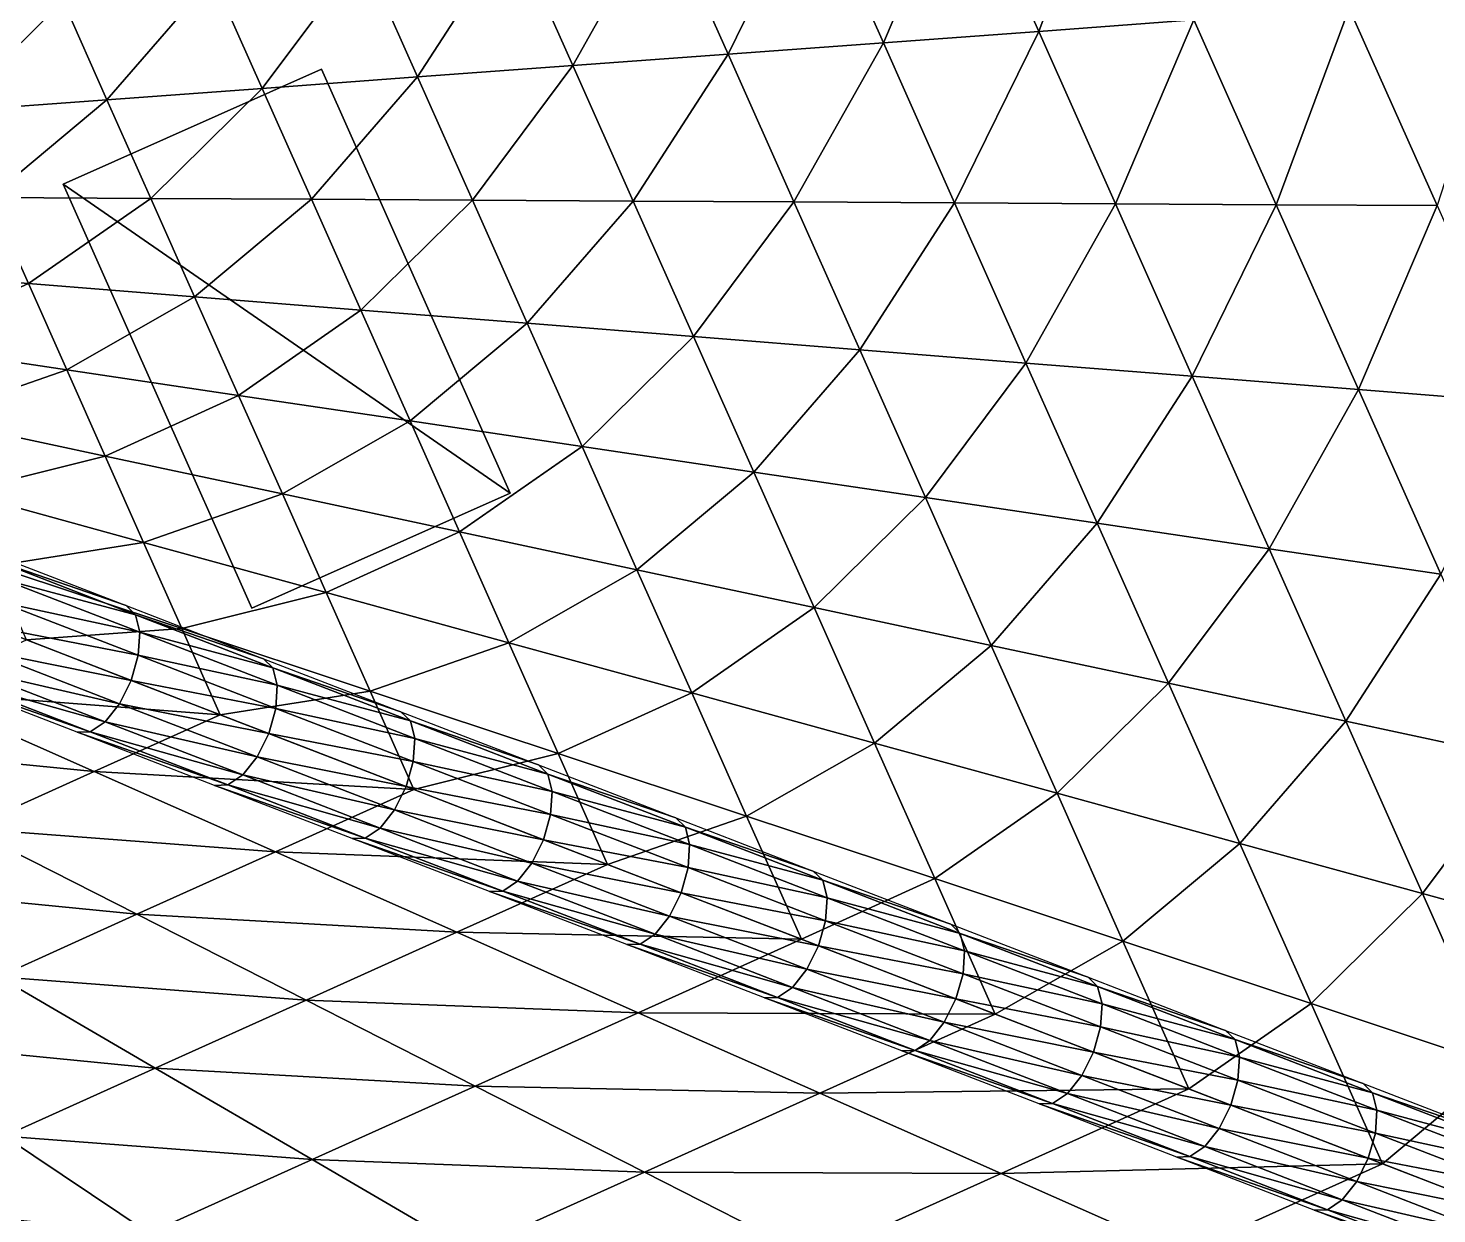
# Model space of a CAD drawing. Header units: metres. Extents: x -32.6 to 43.8, y -33.1 to 27.7.
# Drawn here: x 2.093 to 4.583, y 0.325 to 2.42 of the extents above; entities that cross this region are included whole.
import ezdxf

# ---------------------------------------------------------------- set-up
doc = ezdxf.new("R2010")
doc.units = ezdxf.units.M
for name, color, linetype in [('HREBENACE', 1, 'CONTINUOUS'), ('KOMINY', 3, 'CONTINUOUS'), ('MANSARDA', 4, 'CONTINUOUS'), ('STRECHA_JIH', 6, 'CONTINUOUS'), ('STRECHA_VYCHOD', 1, 'CONTINUOUS'), ('ZDIVO', 6, 'CONTINUOUS')]:
    doc.layers.add(name, color=color, linetype=linetype)

msp = doc.modelspace()

# ---------------------------------------------------------------- linework, layer by layer
at = {"layer": 'HREBENACE'}
for points in [[(2.2663, 1.4001, 10.3726), (2.0402, 1.4777, 10.551), (2.0234, 1.4939, 10.5104)], [(2.2663, 1.4001, 10.3726), (2.2831, 1.3838, 10.4132), (2.0402, 1.4777, 10.551)], [(2.2831, 1.3838, 10.4132), (2.0478, 1.4468, 10.5854), (2.0402, 1.4777, 10.551)], [(2.2907, 1.353, 10.4476), (2.0451, 1.4061, 10.6084), (2.0478, 1.4468, 10.5854)], [(2.2831, 1.3838, 10.4132), (2.2907, 1.353, 10.4476), (2.0478, 1.4468, 10.5854)], [(2.288, 1.3123, 10.4706), (2.0326, 1.3618, 10.6165), (2.0451, 1.4061, 10.6084)], [(2.2907, 1.353, 10.4476), (2.288, 1.3123, 10.4706), (2.0451, 1.4061, 10.6084)], [(2.5092, 1.3063, 10.2347), (2.2831, 1.3838, 10.4132), (2.2663, 1.4001, 10.3726)], [(2.5092, 1.3063, 10.2347), (2.526, 1.29, 10.2753), (2.2831, 1.3838, 10.4132)], [(2.526, 1.29, 10.2753), (2.2907, 1.353, 10.4476), (2.2831, 1.3838, 10.4132)], [(2.2755, 1.2679, 10.4786), (2.0121, 1.3205, 10.6084), (2.0326, 1.3618, 10.6165)], [(2.288, 1.3123, 10.4706), (2.2755, 1.2679, 10.4786), (2.0326, 1.3618, 10.6165)], [(2.5336, 1.2592, 10.3097), (2.288, 1.3123, 10.4706), (2.2907, 1.353, 10.4476)], [(2.526, 1.29, 10.2753), (2.5336, 1.2592, 10.3097), (2.2907, 1.353, 10.4476)], [(2.2549, 1.2266, 10.4706), (1.9867, 1.2885, 10.5854), (2.0121, 1.3205, 10.6084)], [(2.2755, 1.2679, 10.4786), (2.2549, 1.2266, 10.4706), (2.0121, 1.3205, 10.6084)], [(2.5309, 1.2185, 10.3327), (2.2755, 1.2679, 10.4786), (2.288, 1.3123, 10.4706)], [(2.5336, 1.2592, 10.3097), (2.5309, 1.2185, 10.3327), (2.288, 1.3123, 10.4706)], [(2.7521, 1.2125, 10.0969), (2.526, 1.29, 10.2753), (2.5092, 1.3063, 10.2347)], [(2.2032, 1.177, 10.4132), (1.937, 1.27, 10.5104), (1.9603, 1.2708, 10.551)], [(2.2032, 1.177, 10.4132), (2.1799, 1.1762, 10.3726), (1.937, 1.27, 10.5104)], [(2.2296, 1.1947, 10.4476), (1.9603, 1.2708, 10.551), (1.9867, 1.2885, 10.5854)], [(2.2296, 1.1947, 10.4476), (2.2032, 1.177, 10.4132), (1.9603, 1.2708, 10.551)], [(2.2549, 1.2266, 10.4706), (2.2296, 1.1947, 10.4476), (1.9867, 1.2885, 10.5854)], [(2.7521, 1.2125, 10.0969), (2.7689, 1.1962, 10.1375), (2.526, 1.29, 10.2753)], [(2.7689, 1.1962, 10.1375), (2.5336, 1.2592, 10.3097), (2.526, 1.29, 10.2753)], [(2.5184, 1.1741, 10.3408), (2.2549, 1.2266, 10.4706), (2.2755, 1.2679, 10.4786)], [(2.5309, 1.2185, 10.3327), (2.5184, 1.1741, 10.3408), (2.2755, 1.2679, 10.4786)], [(2.7765, 1.1654, 10.1719), (2.5309, 1.2185, 10.3327), (2.5336, 1.2592, 10.3097)], [(2.7689, 1.1962, 10.1375), (2.7765, 1.1654, 10.1719), (2.5336, 1.2592, 10.3097)], [(2.4978, 1.1328, 10.3327), (2.2296, 1.1947, 10.4476), (2.2549, 1.2266, 10.4706)], [(2.5184, 1.1741, 10.3408), (2.4978, 1.1328, 10.3327), (2.2549, 1.2266, 10.4706)], [(2.7738, 1.1247, 10.1949), (2.5184, 1.1741, 10.3408), (2.5309, 1.2185, 10.3327)], [(2.7765, 1.1654, 10.1719), (2.7738, 1.1247, 10.1949), (2.5309, 1.2185, 10.3327)], [(2.995, 1.1187, 9.9591), (2.7689, 1.1962, 10.1375), (2.7521, 1.2125, 10.0969)], [(2.995, 1.1187, 9.9591), (3.0118, 1.1024, 9.9996), (2.7689, 1.1962, 10.1375)], [(3.0118, 1.1024, 9.9996), (2.7765, 1.1654, 10.1719), (2.7689, 1.1962, 10.1375)], [(2.4461, 1.0832, 10.2753), (2.1799, 1.1762, 10.3726), (2.2032, 1.177, 10.4132)], [(2.4461, 1.0832, 10.2753), (2.4228, 1.0824, 10.2347), (2.1799, 1.1762, 10.3726)], [(2.4725, 1.1009, 10.3097), (2.2032, 1.177, 10.4132), (2.2296, 1.1947, 10.4476)], [(2.4725, 1.1009, 10.3097), (2.4461, 1.0832, 10.2753), (2.2032, 1.177, 10.4132)], [(2.4978, 1.1328, 10.3327), (2.4725, 1.1009, 10.3097), (2.2296, 1.1947, 10.4476)], [(2.7613, 1.0803, 10.203), (2.4978, 1.1328, 10.3327), (2.5184, 1.1741, 10.3408)], [(2.7738, 1.1247, 10.1949), (2.7613, 1.0803, 10.203), (2.5184, 1.1741, 10.3408)], [(3.0194, 1.0716, 10.034), (2.7738, 1.1247, 10.1949), (2.7765, 1.1654, 10.1719)], [(3.0118, 1.1024, 9.9996), (3.0194, 1.0716, 10.034), (2.7765, 1.1654, 10.1719)], [(2.7407, 1.039, 10.1949), (2.4725, 1.1009, 10.3097), (2.4978, 1.1328, 10.3327)], [(2.7613, 1.0803, 10.203), (2.7407, 1.039, 10.1949), (2.4978, 1.1328, 10.3327)], [(3.0167, 1.0309, 10.057), (2.7613, 1.0803, 10.203), (2.7738, 1.1247, 10.1949)], [(3.0194, 1.0716, 10.034), (3.0167, 1.0309, 10.057), (2.7738, 1.1247, 10.1949)], [(2.7154, 1.0071, 10.1719), (2.4461, 1.0832, 10.2753), (2.4725, 1.1009, 10.3097)], [(2.7407, 1.039, 10.1949), (2.7154, 1.0071, 10.1719), (2.4725, 1.1009, 10.3097)], [(3.2379, 1.0249, 9.8212), (3.0118, 1.1024, 9.9996), (2.995, 1.1187, 9.9591)], [(3.2379, 1.0249, 9.8212), (3.2547, 1.0086, 9.8618), (3.0118, 1.1024, 9.9996)], [(3.2547, 1.0086, 9.8618), (3.0194, 1.0716, 10.034), (3.0118, 1.1024, 9.9996)], [(2.689, 0.9894, 10.1375), (2.4228, 1.0824, 10.2347), (2.4461, 1.0832, 10.2753)], [(2.689, 0.9894, 10.1375), (2.6657, 0.9886, 10.0969), (2.4228, 1.0824, 10.2347)], [(2.7154, 1.0071, 10.1719), (2.689, 0.9894, 10.1375), (2.4461, 1.0832, 10.2753)], [(3.0042, 0.9865, 10.0651), (2.7407, 1.039, 10.1949), (2.7613, 1.0803, 10.203)], [(3.0167, 1.0309, 10.057), (3.0042, 0.9865, 10.0651), (2.7613, 1.0803, 10.203)], [(3.2623, 0.9778, 9.8962), (3.0167, 1.0309, 10.057), (3.0194, 1.0716, 10.034)], [(3.2547, 1.0086, 9.8618), (3.2623, 0.9778, 9.8962), (3.0194, 1.0716, 10.034)], [(2.9836, 0.9452, 10.057), (2.7154, 1.0071, 10.1719), (2.7407, 1.039, 10.1949)], [(3.0042, 0.9865, 10.0651), (2.9836, 0.9452, 10.057), (2.7407, 1.039, 10.1949)], [(3.2596, 0.9371, 9.9192), (3.0042, 0.9865, 10.0651), (3.0167, 1.0309, 10.057)], [(3.2623, 0.9778, 9.8962), (3.2596, 0.9371, 9.9192), (3.0167, 1.0309, 10.057)], [(3.4808, 0.931, 9.6834), (3.2547, 1.0086, 9.8618), (3.2379, 1.0249, 9.8212)], [(2.9582, 0.9133, 10.034), (2.689, 0.9894, 10.1375), (2.7154, 1.0071, 10.1719)], [(2.9836, 0.9452, 10.057), (2.9582, 0.9133, 10.034), (2.7154, 1.0071, 10.1719)], [(3.4808, 0.931, 9.6834), (3.4976, 0.9148, 9.724), (3.2547, 1.0086, 9.8618)], [(3.4976, 0.9148, 9.724), (3.2623, 0.9778, 9.8962), (3.2547, 1.0086, 9.8618)], [(2.9319, 0.8956, 9.9996), (2.6657, 0.9886, 10.0969), (2.689, 0.9894, 10.1375)], [(2.9319, 0.8956, 9.9996), (2.9085, 0.8948, 9.9591), (2.6657, 0.9886, 10.0969)], [(2.9582, 0.9133, 10.034), (2.9319, 0.8956, 9.9996), (2.689, 0.9894, 10.1375)], [(3.2471, 0.8927, 9.9273), (2.9836, 0.9452, 10.057), (3.0042, 0.9865, 10.0651)], [(3.2596, 0.9371, 9.9192), (3.2471, 0.8927, 9.9273), (3.0042, 0.9865, 10.0651)], [(3.5052, 0.884, 9.7584), (3.2596, 0.9371, 9.9192), (3.2623, 0.9778, 9.8962)], [(3.4976, 0.9148, 9.724), (3.5052, 0.884, 9.7584), (3.2623, 0.9778, 9.8962)], [(3.2265, 0.8514, 9.9192), (2.9582, 0.9133, 10.034), (2.9836, 0.9452, 10.057)], [(3.2471, 0.8927, 9.9273), (3.2265, 0.8514, 9.9192), (2.9836, 0.9452, 10.057)], [(3.5025, 0.8433, 9.7813), (3.2471, 0.8927, 9.9273), (3.2596, 0.9371, 9.9192)], [(3.5052, 0.884, 9.7584), (3.5025, 0.8433, 9.7813), (3.2596, 0.9371, 9.9192)], [(3.7237, 0.8372, 9.5455), (3.4976, 0.9148, 9.724), (3.4808, 0.931, 9.6834)], [(3.2011, 0.8195, 9.8962), (2.9319, 0.8956, 9.9996), (2.9582, 0.9133, 10.034)], [(3.2265, 0.8514, 9.9192), (3.2011, 0.8195, 9.8962), (2.9582, 0.9133, 10.034)], [(3.7237, 0.8372, 9.5455), (3.7405, 0.821, 9.5861), (3.4976, 0.9148, 9.724)], [(3.7405, 0.821, 9.5861), (3.5052, 0.884, 9.7584), (3.4976, 0.9148, 9.724)], [(3.1748, 0.8018, 9.8618), (2.9085, 0.8948, 9.9591), (2.9319, 0.8956, 9.9996)], [(3.1748, 0.8018, 9.8618), (3.1514, 0.801, 9.8212), (2.9085, 0.8948, 9.9591)], [(3.2011, 0.8195, 9.8962), (3.1748, 0.8018, 9.8618), (2.9319, 0.8956, 9.9996)], [(3.4899, 0.7989, 9.7894), (3.2265, 0.8514, 9.9192), (3.2471, 0.8927, 9.9273)], [(3.5025, 0.8433, 9.7813), (3.4899, 0.7989, 9.7894), (3.2471, 0.8927, 9.9273)], [(3.7481, 0.7901, 9.6205), (3.5025, 0.8433, 9.7813), (3.5052, 0.884, 9.7584)], [(3.7405, 0.821, 9.5861), (3.7481, 0.7901, 9.6205), (3.5052, 0.884, 9.7584)], [(3.4694, 0.7576, 9.7813), (3.2011, 0.8195, 9.8962), (3.2265, 0.8514, 9.9192)], [(3.4899, 0.7989, 9.7894), (3.4694, 0.7576, 9.7813), (3.2265, 0.8514, 9.9192)], [(3.7454, 0.7494, 9.6435), (3.4899, 0.7989, 9.7894), (3.5025, 0.8433, 9.7813)], [(3.7481, 0.7901, 9.6205), (3.7454, 0.7494, 9.6435), (3.5025, 0.8433, 9.7813)], [(3.9666, 0.7434, 9.4077), (3.7405, 0.821, 9.5861), (3.7237, 0.8372, 9.5455)], [(3.4177, 0.7079, 9.724), (3.1514, 0.801, 9.8212), (3.1748, 0.8018, 9.8618)], [(3.4177, 0.7079, 9.724), (3.3943, 0.7072, 9.6834), (3.1514, 0.801, 9.8212)], [(3.444, 0.7256, 9.7584), (3.1748, 0.8018, 9.8618), (3.2011, 0.8195, 9.8962)], [(3.444, 0.7256, 9.7584), (3.4177, 0.7079, 9.724), (3.1748, 0.8018, 9.8618)], [(3.4694, 0.7576, 9.7813), (3.444, 0.7256, 9.7584), (3.2011, 0.8195, 9.8962)], [(3.7328, 0.7051, 9.6516), (3.4694, 0.7576, 9.7813), (3.4899, 0.7989, 9.7894)], [(3.7454, 0.7494, 9.6435), (3.7328, 0.7051, 9.6516), (3.4899, 0.7989, 9.7894)], [(3.9666, 0.7434, 9.4077), (3.9833, 0.7272, 9.4483), (3.7405, 0.821, 9.5861)], [(3.9833, 0.7272, 9.4483), (3.7481, 0.7901, 9.6205), (3.7405, 0.821, 9.5861)], [(3.991, 0.6963, 9.4827), (3.7454, 0.7494, 9.6435), (3.7481, 0.7901, 9.6205)], [(3.9833, 0.7272, 9.4483), (3.991, 0.6963, 9.4827), (3.7481, 0.7901, 9.6205)], [(3.7123, 0.6638, 9.6435), (3.444, 0.7256, 9.7584), (3.4694, 0.7576, 9.7813)], [(3.7328, 0.7051, 9.6516), (3.7123, 0.6638, 9.6435), (3.4694, 0.7576, 9.7813)], [(3.9883, 0.6556, 9.5057), (3.7328, 0.7051, 9.6516), (3.7454, 0.7494, 9.6435)], [(3.991, 0.6963, 9.4827), (3.9883, 0.6556, 9.5057), (3.7454, 0.7494, 9.6435)], [(3.6869, 0.6318, 9.6205), (3.4177, 0.7079, 9.724), (3.444, 0.7256, 9.7584)], [(3.7123, 0.6638, 9.6435), (3.6869, 0.6318, 9.6205), (3.444, 0.7256, 9.7584)], [(4.2095, 0.6496, 9.2698), (3.9833, 0.7272, 9.4483), (3.9666, 0.7434, 9.4077)], [(4.2095, 0.6496, 9.2698), (4.2262, 0.6333, 9.3104), (3.9833, 0.7272, 9.4483)], [(4.2262, 0.6333, 9.3104), (3.991, 0.6963, 9.4827), (3.9833, 0.7272, 9.4483)], [(3.6606, 0.6141, 9.5861), (3.3943, 0.7072, 9.6834), (3.4177, 0.7079, 9.724)], [(3.6606, 0.6141, 9.5861), (3.6372, 0.6134, 9.5455), (3.3943, 0.7072, 9.6834)], [(3.6869, 0.6318, 9.6205), (3.6606, 0.6141, 9.5861), (3.4177, 0.7079, 9.724)], [(3.9757, 0.6113, 9.5137), (3.7123, 0.6638, 9.6435), (3.7328, 0.7051, 9.6516)], [(3.9883, 0.6556, 9.5057), (3.9757, 0.6113, 9.5137), (3.7328, 0.7051, 9.6516)], [(4.2339, 0.6025, 9.3448), (3.9883, 0.6556, 9.5057), (3.991, 0.6963, 9.4827)], [(4.2262, 0.6333, 9.3104), (4.2339, 0.6025, 9.3448), (3.991, 0.6963, 9.4827)], [(3.9552, 0.57, 9.5057), (3.6869, 0.6318, 9.6205), (3.7123, 0.6638, 9.6435)], [(3.9757, 0.6113, 9.5137), (3.9552, 0.57, 9.5057), (3.7123, 0.6638, 9.6435)], [(4.2312, 0.5618, 9.3678), (3.9757, 0.6113, 9.5137), (3.9883, 0.6556, 9.5057)], [(4.2339, 0.6025, 9.3448), (4.2312, 0.5618, 9.3678), (3.9883, 0.6556, 9.5057)], [(4.4524, 0.5558, 9.132), (4.2262, 0.6333, 9.3104), (4.2095, 0.6496, 9.2698)], [(3.9298, 0.538, 9.4827), (3.6606, 0.6141, 9.5861), (3.6869, 0.6318, 9.6205)], [(3.9552, 0.57, 9.5057), (3.9298, 0.538, 9.4827), (3.6869, 0.6318, 9.6205)], [(4.4524, 0.5558, 9.132), (4.4691, 0.5395, 9.1726), (4.2262, 0.6333, 9.3104)], [(4.4691, 0.5395, 9.1726), (4.2339, 0.6025, 9.3448), (4.2262, 0.6333, 9.3104)], [(3.9035, 0.5203, 9.4483), (3.6372, 0.6134, 9.5455), (3.6606, 0.6141, 9.5861)], [(3.9035, 0.5203, 9.4483), (3.8801, 0.5195, 9.4077), (3.6372, 0.6134, 9.5455)], [(3.9298, 0.538, 9.4827), (3.9035, 0.5203, 9.4483), (3.6606, 0.6141, 9.5861)], [(4.2186, 0.5174, 9.3759), (3.9552, 0.57, 9.5057), (3.9757, 0.6113, 9.5137)], [(4.2312, 0.5618, 9.3678), (4.2186, 0.5174, 9.3759), (3.9757, 0.6113, 9.5137)], [(4.4768, 0.5087, 9.207), (4.2312, 0.5618, 9.3678), (4.2339, 0.6025, 9.3448)], [(4.4691, 0.5395, 9.1726), (4.4768, 0.5087, 9.207), (4.2339, 0.6025, 9.3448)], [(4.1981, 0.4761, 9.3678), (3.9298, 0.538, 9.4827), (3.9552, 0.57, 9.5057)], [(4.2186, 0.5174, 9.3759), (4.1981, 0.4761, 9.3678), (3.9552, 0.57, 9.5057)], [(4.4741, 0.468, 9.23), (4.2186, 0.5174, 9.3759), (4.2312, 0.5618, 9.3678)], [(4.4768, 0.5087, 9.207), (4.4741, 0.468, 9.23), (4.2312, 0.5618, 9.3678)], [(4.6953, 0.462, 8.9941), (4.4691, 0.5395, 9.1726), (4.4524, 0.5558, 9.132)], [(4.1727, 0.4442, 9.3448), (3.9035, 0.5203, 9.4483), (3.9298, 0.538, 9.4827)], [(4.1981, 0.4761, 9.3678), (4.1727, 0.4442, 9.3448), (3.9298, 0.538, 9.4827)], [(4.6953, 0.462, 8.9941), (4.712, 0.4457, 9.0347), (4.4691, 0.5395, 9.1726)], [(4.712, 0.4457, 9.0347), (4.4768, 0.5087, 9.207), (4.4691, 0.5395, 9.1726)], [(4.1464, 0.4265, 9.3104), (3.8801, 0.5195, 9.4077), (3.9035, 0.5203, 9.4483)], [(4.1464, 0.4265, 9.3104), (4.123, 0.4257, 9.2698), (3.8801, 0.5195, 9.4077)], [(4.1727, 0.4442, 9.3448), (4.1464, 0.4265, 9.3104), (3.9035, 0.5203, 9.4483)], [(4.4615, 0.4236, 9.238), (4.1981, 0.4761, 9.3678), (4.2186, 0.5174, 9.3759)], [(4.4741, 0.468, 9.23), (4.4615, 0.4236, 9.238), (4.2186, 0.5174, 9.3759)], [(4.7196, 0.4149, 9.0691), (4.4741, 0.468, 9.23), (4.4768, 0.5087, 9.207)], [(4.712, 0.4457, 9.0347), (4.7196, 0.4149, 9.0691), (4.4768, 0.5087, 9.207)], [(4.441, 0.3823, 9.23), (4.1727, 0.4442, 9.3448), (4.1981, 0.4761, 9.3678)], [(4.4615, 0.4236, 9.238), (4.441, 0.3823, 9.23), (4.1981, 0.4761, 9.3678)], [(4.717, 0.3742, 9.0921), (4.4615, 0.4236, 9.238), (4.4741, 0.468, 9.23)], [(4.7196, 0.4149, 9.0691), (4.717, 0.3742, 9.0921), (4.4741, 0.468, 9.23)], [(4.3892, 0.3327, 9.1726), (4.123, 0.4257, 9.2698), (4.1464, 0.4265, 9.3104)], [(4.3892, 0.3327, 9.1726), (4.3659, 0.3319, 9.132), (4.123, 0.4257, 9.2698)], [(4.4156, 0.3504, 9.207), (4.1464, 0.4265, 9.3104), (4.1727, 0.4442, 9.3448)], [(4.4156, 0.3504, 9.207), (4.3892, 0.3327, 9.1726), (4.1464, 0.4265, 9.3104)], [(4.441, 0.3823, 9.23), (4.4156, 0.3504, 9.207), (4.1727, 0.4442, 9.3448)], [(4.7044, 0.3298, 9.1002), (4.441, 0.3823, 9.23), (4.4615, 0.4236, 9.238)], [(4.717, 0.3742, 9.0921), (4.7044, 0.3298, 9.1002), (4.4615, 0.4236, 9.238)], [(4.6839, 0.2885, 9.0921), (4.4156, 0.3504, 9.207), (4.441, 0.3823, 9.23)], [(4.7044, 0.3298, 9.1002), (4.6839, 0.2885, 9.0921), (4.441, 0.3823, 9.23)], [(4.6585, 0.2566, 9.0691), (4.3892, 0.3327, 9.1726), (4.4156, 0.3504, 9.207)], [(4.6839, 0.2885, 9.0921), (4.6585, 0.2566, 9.0691), (4.4156, 0.3504, 9.207)], [(4.6321, 0.2389, 9.0347), (4.3659, 0.3319, 9.132), (4.3892, 0.3327, 9.1726)], [(4.6321, 0.2389, 9.0347), (4.6088, 0.2381, 8.9941), (4.3659, 0.3319, 9.132)], [(4.6585, 0.2566, 9.0691), (4.6321, 0.2389, 9.0347), (4.3892, 0.3327, 9.1726)]]:
    msp.add_3dface(points, dxfattribs=at)
at = {"layer": 'KOMINY'}
for points in [[(2.6119, 2.348, 9.7217), (2.1551, 2.1447, 9.7217), (2.1551, 2.1447, 11.9532)], [(2.6119, 2.348, 9.7217), (2.1551, 2.1447, 11.9532), (2.6119, 2.348, 11.9532)], [(2.1551, 2.1447, 11.9532), (2.9453, 1.5988, 11.9532), (2.6119, 2.348, 11.9532)], [(2.9453, 1.5988, 9.7217), (2.6119, 2.348, 9.7217), (2.6119, 2.348, 11.9532)], [(2.9453, 1.5988, 9.7217), (2.6119, 2.348, 11.9532), (2.9453, 1.5988, 11.9532)], [(2.1551, 2.1447, 9.7217), (2.4885, 1.3955, 9.7217), (2.4885, 1.3955, 11.9532)], [(2.1551, 2.1447, 9.7217), (2.4885, 1.3955, 11.9532), (2.1551, 2.1447, 11.9532)], [(2.1551, 2.1447, 11.9532), (2.4885, 1.3955, 11.9532), (2.9453, 1.5988, 11.9532)], [(2.4885, 1.3955, 9.7217), (2.9453, 1.5988, 9.7217), (2.9453, 1.5988, 11.9532)], [(2.4885, 1.3955, 9.7217), (2.9453, 1.5988, 11.9532), (2.4885, 1.3955, 11.9532)]]:
    msp.add_3dface(points, dxfattribs=at)
at = {"layer": 'MANSARDA'}
for points in [[(2.5058, 8.9567, 4.36), (7.5668, -0.7757, 7.29), (2.8769, 9.7578, 7.29)], [(2.5058, 8.9567, 4.36), (6.7267, -0.5235, 4.36), (7.5668, -0.7757, 7.29)]]:
    msp.add_3dface(points, dxfattribs=at)
at = {"layer": 'STRECHA_JIH'}
for points in [[(2.4329, 1.2072, 10.2035), (1.8893, 1.2488, 10.3978), (2.0906, 1.3393, 10.3978)], [(2.2098, 1.1068, 10.2035), (1.6879, 1.1582, 10.3978), (1.8893, 1.2488, 10.3978)], [(2.4329, 1.2072, 10.2035), (2.2098, 1.1068, 10.2035), (1.8893, 1.2488, 10.3978)], [(2.7751, 1.075, 10.0093), (2.2098, 1.1068, 10.2035), (2.4329, 1.2072, 10.2035)], [(2.2098, 1.1068, 10.2035), (1.9868, 1.0064, 10.2035), (1.6879, 1.1582, 10.3978)], [(2.5304, 0.9648, 10.0093), (1.9868, 1.0064, 10.2035), (2.2098, 1.1068, 10.2035)], [(2.7751, 1.075, 10.0093), (2.5304, 0.9648, 10.0093), (2.2098, 1.1068, 10.2035)], [(3.1174, 0.9428, 9.8151), (2.5304, 0.9648, 10.0093), (2.7751, 1.075, 10.0093)], [(2.2857, 0.8546, 10.0093), (1.7637, 0.906, 10.2035), (1.9868, 1.0064, 10.2035)], [(2.5304, 0.9648, 10.0093), (2.2857, 0.8546, 10.0093), (1.9868, 1.0064, 10.2035)], [(2.851, 0.8228, 9.8151), (2.2857, 0.8546, 10.0093), (2.5304, 0.9648, 10.0093)], [(3.1174, 0.9428, 9.8151), (2.851, 0.8228, 9.8151), (2.5304, 0.9648, 10.0093)], [(3.4597, 0.8106, 9.6208), (2.851, 0.8228, 9.8151), (3.1174, 0.9428, 9.8151)], [(2.2857, 0.8546, 10.0093), (2.0409, 0.7444, 10.0093), (1.7637, 0.906, 10.2035)], [(2.5845, 0.7028, 9.8151), (2.0409, 0.7444, 10.0093), (2.2857, 0.8546, 10.0093)], [(2.851, 0.8228, 9.8151), (2.5845, 0.7028, 9.8151), (2.2857, 0.8546, 10.0093)], [(3.1715, 0.6808, 9.6208), (2.5845, 0.7028, 9.8151), (2.851, 0.8228, 9.8151)], [(3.4597, 0.8106, 9.6208), (3.1715, 0.6808, 9.6208), (2.851, 0.8228, 9.8151)], [(3.8019, 0.6784, 9.4266), (3.1715, 0.6808, 9.6208), (3.4597, 0.8106, 9.6208)], [(2.3181, 0.5828, 9.8151), (1.7962, 0.6342, 10.0093), (2.0409, 0.7444, 10.0093)], [(2.5845, 0.7028, 9.8151), (2.3181, 0.5828, 9.8151), (2.0409, 0.7444, 10.0093)], [(2.8834, 0.551, 9.6208), (2.3181, 0.5828, 9.8151), (2.5845, 0.7028, 9.8151)], [(3.1715, 0.6808, 9.6208), (2.8834, 0.551, 9.6208), (2.5845, 0.7028, 9.8151)], [(3.4921, 0.5388, 9.4266), (2.8834, 0.551, 9.6208), (3.1715, 0.6808, 9.6208)], [(3.8019, 0.6784, 9.4266), (3.4921, 0.5388, 9.4266), (3.1715, 0.6808, 9.6208)], [(4.1442, 0.5462, 9.2324), (3.4921, 0.5388, 9.4266), (3.8019, 0.6784, 9.4266)], [(2.3181, 0.5828, 9.8151), (2.0517, 0.4628, 9.8151), (1.7962, 0.6342, 10.0093)], [(2.5953, 0.4212, 9.6208), (2.0517, 0.4628, 9.8151), (2.3181, 0.5828, 9.8151)], [(2.8834, 0.551, 9.6208), (2.5953, 0.4212, 9.6208), (2.3181, 0.5828, 9.8151)], [(3.1823, 0.3992, 9.4266), (2.5953, 0.4212, 9.6208), (2.8834, 0.551, 9.6208)], [(3.4921, 0.5388, 9.4266), (3.1823, 0.3992, 9.4266), (2.8834, 0.551, 9.6208)], [(3.8127, 0.3968, 9.2324), (3.1823, 0.3992, 9.4266), (3.4921, 0.5388, 9.4266)], [(4.1442, 0.5462, 9.2324), (3.8127, 0.3968, 9.2324), (3.4921, 0.5388, 9.4266)], [(4.4864, 0.414, 9.0381), (3.8127, 0.3968, 9.2324), (4.1442, 0.5462, 9.2324)], [(2.3072, 0.2914, 9.6208), (1.7853, 0.3428, 9.8151), (2.0517, 0.4628, 9.8151)], [(2.5953, 0.4212, 9.6208), (2.3072, 0.2914, 9.6208), (2.0517, 0.4628, 9.8151)], [(2.8725, 0.2595, 9.4266), (2.3072, 0.2914, 9.6208), (2.5953, 0.4212, 9.6208)], [(3.1823, 0.3992, 9.4266), (2.8725, 0.2595, 9.4266), (2.5953, 0.4212, 9.6208)], [(3.4812, 0.2473, 9.2324), (2.8725, 0.2595, 9.4266), (3.1823, 0.3992, 9.4266)], [(3.8127, 0.3968, 9.2324), (3.4812, 0.2473, 9.2324), (3.1823, 0.3992, 9.4266)], [(4.4864, 0.414, 9.0381), (4.1333, 0.2548, 9.0381), (3.8127, 0.3968, 9.2324)], [(4.8287, 0.2818, 8.8439), (4.1333, 0.2548, 9.0381), (4.4864, 0.414, 9.0381)], [(4.1333, 0.2548, 9.0381), (3.4812, 0.2473, 9.2324), (3.8127, 0.3968, 9.2324)], [(2.3072, 0.2914, 9.6208), (2.0191, 0.1615, 9.6208), (1.7853, 0.3428, 9.8151)]]:
    msp.add_3dface(points, dxfattribs=at)
at = {"layer": 'STRECHA_VYCHOD'}
for points in [[(4.0082, 2.7612, 8.6497), (3.8791, 2.4146, 8.8439), (3.7434, 2.7193, 8.8439)], [(4.0082, 2.7612, 8.6497), (4.1535, 2.4348, 8.6497), (3.8791, 2.4146, 8.8439)], [(3.7434, 2.7193, 8.8439), (3.6047, 2.3945, 9.0381), (3.4787, 2.6774, 9.0381)], [(3.7434, 2.7193, 8.8439), (3.8791, 2.4146, 8.8439), (3.6047, 2.3945, 9.0381)], [(3.4787, 2.6774, 9.0381), (3.3302, 2.3743, 9.2324), (3.214, 2.6355, 9.2324)], [(3.4787, 2.6774, 9.0381), (3.6047, 2.3945, 9.0381), (3.3302, 2.3743, 9.2324)], [(3.214, 2.6355, 9.2324), (3.0558, 2.3542, 9.4266), (2.9492, 2.5936, 9.4266)], [(3.214, 2.6355, 9.2324), (3.3302, 2.3743, 9.2324), (3.0558, 2.3542, 9.4266)], [(2.9492, 2.5936, 9.4266), (2.7814, 2.334, 9.6208), (2.6845, 2.5517, 9.6208)], [(2.9492, 2.5936, 9.4266), (3.0558, 2.3542, 9.4266), (2.7814, 2.334, 9.6208)], [(2.6845, 2.5517, 9.6208), (2.5069, 2.3139, 9.8151), (2.4197, 2.5097, 9.8151)], [(2.6845, 2.5517, 9.6208), (2.7814, 2.334, 9.6208), (2.5069, 2.3139, 9.8151)], [(2.4197, 2.5097, 9.8151), (2.2325, 2.2937, 10.0093), (2.155, 2.4678, 10.0093)], [(2.4197, 2.5097, 9.8151), (2.5069, 2.3139, 9.8151), (2.2325, 2.2937, 10.0093)], [(2.155, 2.4678, 10.0093), (1.9581, 2.2736, 10.2035), (1.8902, 2.4259, 10.2035)], [(2.155, 2.4678, 10.0093), (2.2325, 2.2937, 10.0093), (1.9581, 2.2736, 10.2035)], [(4.7024, 2.4751, 8.2612), (4.583, 2.1067, 8.4554), (4.428, 2.455, 8.4554)], [(4.428, 2.455, 8.4554), (4.2989, 2.1083, 8.6497), (4.1535, 2.4348, 8.6497)], [(4.428, 2.455, 8.4554), (4.583, 2.1067, 8.4554), (4.2989, 2.1083, 8.6497)], [(3.8791, 2.4146, 8.8439), (3.7306, 2.1116, 9.0381), (3.6047, 2.3945, 9.0381)], [(3.8791, 2.4146, 8.8439), (4.0148, 2.11, 8.8439), (3.7306, 2.1116, 9.0381)], [(4.1535, 2.4348, 8.6497), (4.0148, 2.11, 8.8439), (3.8791, 2.4146, 8.8439)], [(4.1535, 2.4348, 8.6497), (4.2989, 2.1083, 8.6497), (4.0148, 2.11, 8.8439)], [(3.6047, 2.3945, 9.0381), (3.4465, 2.1132, 9.2324), (3.3302, 2.3743, 9.2324)], [(3.6047, 2.3945, 9.0381), (3.7306, 2.1116, 9.0381), (3.4465, 2.1132, 9.2324)], [(3.3302, 2.3743, 9.2324), (3.1624, 2.1148, 9.4266), (3.0558, 2.3542, 9.4266)], [(3.3302, 2.3743, 9.2324), (3.4465, 2.1132, 9.2324), (3.1624, 2.1148, 9.4266)], [(3.0558, 2.3542, 9.4266), (2.8783, 2.1164, 9.6208), (2.7814, 2.334, 9.6208)], [(3.0558, 2.3542, 9.4266), (3.1624, 2.1148, 9.4266), (2.8783, 2.1164, 9.6208)], [(2.7814, 2.334, 9.6208), (2.5941, 2.118, 9.8151), (2.5069, 2.3139, 9.8151)], [(2.7814, 2.334, 9.6208), (2.8783, 2.1164, 9.6208), (2.5941, 2.118, 9.8151)], [(2.2325, 2.2937, 10.0093), (2.0259, 2.1212, 10.2035), (1.9581, 2.2736, 10.2035)], [(2.2325, 2.2937, 10.0093), (2.31, 2.1196, 10.0093), (2.0259, 2.1212, 10.2035)], [(2.5069, 2.3139, 9.8151), (2.31, 2.1196, 10.0093), (2.2325, 2.2937, 10.0093)], [(2.5069, 2.3139, 9.8151), (2.5941, 2.118, 9.8151), (2.31, 2.1196, 10.0093)], [(2.0259, 2.1212, 10.2035), (2.0937, 1.9689, 10.2035), (1.7999, 1.9922, 10.3978)], [(2.31, 2.1196, 10.0093), (2.0937, 1.9689, 10.2035), (2.0259, 2.1212, 10.2035)], [(2.31, 2.1196, 10.0093), (2.3875, 1.9455, 10.0093), (2.0937, 1.9689, 10.2035)], [(2.5941, 2.118, 9.8151), (2.3875, 1.9455, 10.0093), (2.31, 2.1196, 10.0093)], [(2.5941, 2.118, 9.8151), (2.6814, 1.9221, 9.8151), (2.3875, 1.9455, 10.0093)], [(2.8783, 2.1164, 9.6208), (2.6814, 1.9221, 9.8151), (2.5941, 2.118, 9.8151)], [(2.8783, 2.1164, 9.6208), (2.9752, 1.8988, 9.6208), (2.6814, 1.9221, 9.8151)], [(3.1624, 2.1148, 9.4266), (2.9752, 1.8988, 9.6208), (2.8783, 2.1164, 9.6208)], [(3.1624, 2.1148, 9.4266), (3.269, 1.8754, 9.4266), (2.9752, 1.8988, 9.6208)], [(3.4465, 2.1132, 9.2324), (3.269, 1.8754, 9.4266), (3.1624, 2.1148, 9.4266)], [(3.4465, 2.1132, 9.2324), (3.5628, 1.852, 9.2324), (3.269, 1.8754, 9.4266)], [(3.7306, 2.1116, 9.0381), (3.5628, 1.852, 9.2324), (3.4465, 2.1132, 9.2324)], [(3.7306, 2.1116, 9.0381), (3.8566, 1.8286, 9.0381), (3.5628, 1.852, 9.2324)], [(4.0148, 2.11, 8.8439), (3.8566, 1.8286, 9.0381), (3.7306, 2.1116, 9.0381)], [(4.0148, 2.11, 8.8439), (4.1504, 1.8053, 8.8439), (3.8566, 1.8286, 9.0381)], [(4.2989, 2.1083, 8.6497), (4.1504, 1.8053, 8.8439), (4.0148, 2.11, 8.8439)], [(4.2989, 2.1083, 8.6497), (4.4442, 1.7819, 8.6497), (4.1504, 1.8053, 8.8439)], [(4.583, 2.1067, 8.4554), (4.4442, 1.7819, 8.6497), (4.2989, 2.1083, 8.6497)], [(4.583, 2.1067, 8.4554), (4.738, 1.7585, 8.4554), (4.4442, 1.7819, 8.6497)], [(2.0937, 1.9689, 10.2035), (1.8581, 1.8617, 10.3978), (1.7999, 1.9922, 10.3978)], [(2.0937, 1.9689, 10.2035), (2.1616, 1.8165, 10.2035), (1.8581, 1.8617, 10.3978)], [(2.3875, 1.9455, 10.0093), (2.1616, 1.8165, 10.2035), (2.0937, 1.9689, 10.2035)], [(2.3875, 1.9455, 10.0093), (2.4651, 1.7714, 10.0093), (2.1616, 1.8165, 10.2035)], [(2.6814, 1.9221, 9.8151), (2.4651, 1.7714, 10.0093), (2.3875, 1.9455, 10.0093)], [(2.6814, 1.9221, 9.8151), (2.7686, 1.7263, 9.8151), (2.4651, 1.7714, 10.0093)], [(2.9752, 1.8988, 9.6208), (2.7686, 1.7263, 9.8151), (2.6814, 1.9221, 9.8151)], [(2.9752, 1.8988, 9.6208), (3.0721, 1.6811, 9.6208), (2.7686, 1.7263, 9.8151)], [(3.269, 1.8754, 9.4266), (3.0721, 1.6811, 9.6208), (2.9752, 1.8988, 9.6208)], [(3.269, 1.8754, 9.4266), (3.3756, 1.636, 9.4266), (3.0721, 1.6811, 9.6208)], [(3.5628, 1.852, 9.2324), (3.3756, 1.636, 9.4266), (3.269, 1.8754, 9.4266)], [(2.1616, 1.8165, 10.2035), (1.9162, 1.7311, 10.3978), (1.8581, 1.8617, 10.3978)], [(3.5628, 1.852, 9.2324), (3.6791, 1.5908, 9.2324), (3.3756, 1.636, 9.4266)], [(3.8566, 1.8286, 9.0381), (3.6791, 1.5908, 9.2324), (3.5628, 1.852, 9.2324)], [(3.8566, 1.8286, 9.0381), (3.9826, 1.5457, 9.0381), (3.6791, 1.5908, 9.2324)], [(4.1504, 1.8053, 8.8439), (3.9826, 1.5457, 9.0381), (3.8566, 1.8286, 9.0381)], [(2.1616, 1.8165, 10.2035), (2.2294, 1.6642, 10.2035), (1.9162, 1.7311, 10.3978)], [(2.4651, 1.7714, 10.0093), (2.2294, 1.6642, 10.2035), (2.1616, 1.8165, 10.2035)], [(4.1504, 1.8053, 8.8439), (4.2861, 1.5006, 8.8439), (3.9826, 1.5457, 9.0381)], [(4.4442, 1.7819, 8.6497), (4.2861, 1.5006, 8.8439), (4.1504, 1.8053, 8.8439)], [(2.4651, 1.7714, 10.0093), (2.5426, 1.5973, 10.0093), (2.2294, 1.6642, 10.2035)], [(2.7686, 1.7263, 9.8151), (2.5426, 1.5973, 10.0093), (2.4651, 1.7714, 10.0093)], [(4.4442, 1.7819, 8.6497), (4.5896, 1.4554, 8.6497), (4.2861, 1.5006, 8.8439)], [(4.738, 1.7585, 8.4554), (4.5896, 1.4554, 8.6497), (4.4442, 1.7819, 8.6497)], [(2.2294, 1.6642, 10.2035), (1.9743, 1.6005, 10.3978), (1.9162, 1.7311, 10.3978)], [(2.7686, 1.7263, 9.8151), (2.8558, 1.5304, 9.8151), (2.5426, 1.5973, 10.0093)], [(3.0721, 1.6811, 9.6208), (2.8558, 1.5304, 9.8151), (2.7686, 1.7263, 9.8151)], [(3.0721, 1.6811, 9.6208), (3.169, 1.4635, 9.6208), (2.8558, 1.5304, 9.8151)], [(3.3756, 1.636, 9.4266), (3.169, 1.4635, 9.6208), (3.0721, 1.6811, 9.6208)], [(2.2294, 1.6642, 10.2035), (2.2972, 1.5118, 10.2035), (1.9743, 1.6005, 10.3978)], [(2.5426, 1.5973, 10.0093), (2.2972, 1.5118, 10.2035), (2.2294, 1.6642, 10.2035)], [(3.3756, 1.636, 9.4266), (3.4822, 1.3966, 9.4266), (3.169, 1.4635, 9.6208)], [(3.6791, 1.5908, 9.2324), (3.4822, 1.3966, 9.4266), (3.3756, 1.636, 9.4266)], [(2.2972, 1.5118, 10.2035), (2.0325, 1.4699, 10.3978), (1.9743, 1.6005, 10.3978)], [(2.5426, 1.5973, 10.0093), (2.6201, 1.4232, 10.0093), (2.2972, 1.5118, 10.2035)], [(2.8558, 1.5304, 9.8151), (2.6201, 1.4232, 10.0093), (2.5426, 1.5973, 10.0093)], [(3.6791, 1.5908, 9.2324), (3.7953, 1.3297, 9.2324), (3.4822, 1.3966, 9.4266)], [(3.9826, 1.5457, 9.0381), (3.7953, 1.3297, 9.2324), (3.6791, 1.5908, 9.2324)], [(3.9826, 1.5457, 9.0381), (4.1085, 1.2628, 9.0381), (3.7953, 1.3297, 9.2324)], [(4.2861, 1.5006, 8.8439), (4.1085, 1.2628, 9.0381), (3.9826, 1.5457, 9.0381)], [(2.8558, 1.5304, 9.8151), (2.943, 1.3345, 9.8151), (2.6201, 1.4232, 10.0093)], [(3.169, 1.4635, 9.6208), (2.943, 1.3345, 9.8151), (2.8558, 1.5304, 9.8151)], [(2.2972, 1.5118, 10.2035), (2.365, 1.3595, 10.2035), (2.0325, 1.4699, 10.3978)], [(2.6201, 1.4232, 10.0093), (2.365, 1.3595, 10.2035), (2.2972, 1.5118, 10.2035)], [(4.2861, 1.5006, 8.8439), (4.4217, 1.1959, 8.8439), (4.1085, 1.2628, 9.0381)], [(4.5896, 1.4554, 8.6497), (4.4217, 1.1959, 8.8439), (4.2861, 1.5006, 8.8439)], [(2.365, 1.3595, 10.2035), (2.0906, 1.3393, 10.3978), (2.0325, 1.4699, 10.3978)], [(3.169, 1.4635, 9.6208), (3.2659, 1.2458, 9.6208), (2.943, 1.3345, 9.8151)], [(3.4822, 1.3966, 9.4266), (3.2659, 1.2458, 9.6208), (3.169, 1.4635, 9.6208)], [(4.5896, 1.4554, 8.6497), (4.7349, 1.129, 8.6497), (4.4217, 1.1959, 8.8439)], [(2.6201, 1.4232, 10.0093), (2.6976, 1.2491, 10.0093), (2.365, 1.3595, 10.2035)], [(2.943, 1.3345, 9.8151), (2.6976, 1.2491, 10.0093), (2.6201, 1.4232, 10.0093)], [(3.4822, 1.3966, 9.4266), (3.5887, 1.1572, 9.4266), (3.2659, 1.2458, 9.6208)], [(3.7953, 1.3297, 9.2324), (3.5887, 1.1572, 9.4266), (3.4822, 1.3966, 9.4266)], [(2.365, 1.3595, 10.2035), (2.4329, 1.2072, 10.2035), (2.0906, 1.3393, 10.3978)], [(2.6976, 1.2491, 10.0093), (2.4329, 1.2072, 10.2035), (2.365, 1.3595, 10.2035)], [(2.943, 1.3345, 9.8151), (3.0302, 1.1386, 9.8151), (2.6976, 1.2491, 10.0093)], [(3.2659, 1.2458, 9.6208), (3.0302, 1.1386, 9.8151), (2.943, 1.3345, 9.8151)], [(3.7953, 1.3297, 9.2324), (3.9116, 1.0685, 9.2324), (3.5887, 1.1572, 9.4266)], [(4.1085, 1.2628, 9.0381), (3.9116, 1.0685, 9.2324), (3.7953, 1.3297, 9.2324)], [(2.6976, 1.2491, 10.0093), (2.7751, 1.075, 10.0093), (2.4329, 1.2072, 10.2035)], [(3.0302, 1.1386, 9.8151), (2.7751, 1.075, 10.0093), (2.6976, 1.2491, 10.0093)], [(3.2659, 1.2458, 9.6208), (3.3628, 1.0282, 9.6208), (3.0302, 1.1386, 9.8151)], [(3.5887, 1.1572, 9.4266), (3.3628, 1.0282, 9.6208), (3.2659, 1.2458, 9.6208)], [(4.1085, 1.2628, 9.0381), (4.2345, 0.9799, 9.0381), (3.9116, 1.0685, 9.2324)], [(4.4217, 1.1959, 8.8439), (4.2345, 0.9799, 9.0381), (4.1085, 1.2628, 9.0381)], [(4.4217, 1.1959, 8.8439), (4.5574, 0.8912, 8.8439), (4.2345, 0.9799, 9.0381)], [(4.7349, 1.129, 8.6497), (4.5574, 0.8912, 8.8439), (4.4217, 1.1959, 8.8439)], [(3.5887, 1.1572, 9.4266), (3.6953, 0.9178, 9.4266), (3.3628, 1.0282, 9.6208)], [(3.9116, 1.0685, 9.2324), (3.6953, 0.9178, 9.4266), (3.5887, 1.1572, 9.4266)], [(3.0302, 1.1386, 9.8151), (3.1174, 0.9428, 9.8151), (2.7751, 1.075, 10.0093)], [(3.3628, 1.0282, 9.6208), (3.1174, 0.9428, 9.8151), (3.0302, 1.1386, 9.8151)], [(4.7349, 1.129, 8.6497), (4.8803, 0.8025, 8.6497), (4.5574, 0.8912, 8.8439)], [(3.9116, 1.0685, 9.2324), (4.0279, 0.8074, 9.2324), (3.6953, 0.9178, 9.4266)], [(4.2345, 0.9799, 9.0381), (4.0279, 0.8074, 9.2324), (3.9116, 1.0685, 9.2324)], [(3.3628, 1.0282, 9.6208), (3.4597, 0.8106, 9.6208), (3.1174, 0.9428, 9.8151)], [(3.6953, 0.9178, 9.4266), (3.4597, 0.8106, 9.6208), (3.3628, 1.0282, 9.6208)], [(4.2345, 0.9799, 9.0381), (4.3605, 0.6969, 9.0381), (4.0279, 0.8074, 9.2324)], [(4.5574, 0.8912, 8.8439), (4.3605, 0.6969, 9.0381), (4.2345, 0.9799, 9.0381)], [(3.6953, 0.9178, 9.4266), (3.8019, 0.6784, 9.4266), (3.4597, 0.8106, 9.6208)], [(4.0279, 0.8074, 9.2324), (3.8019, 0.6784, 9.4266), (3.6953, 0.9178, 9.4266)], [(4.5574, 0.8912, 8.8439), (4.693, 0.5865, 8.8439), (4.3605, 0.6969, 9.0381)], [(4.8803, 0.8025, 8.6497), (4.693, 0.5865, 8.8439), (4.5574, 0.8912, 8.8439)], [(4.0279, 0.8074, 9.2324), (4.1442, 0.5462, 9.2324), (3.8019, 0.6784, 9.4266)], [(4.3605, 0.6969, 9.0381), (4.1442, 0.5462, 9.2324), (4.0279, 0.8074, 9.2324)], [(4.3605, 0.6969, 9.0381), (4.4864, 0.414, 9.0381), (4.1442, 0.5462, 9.2324)], [(4.693, 0.5865, 8.8439), (4.4864, 0.414, 9.0381), (4.3605, 0.6969, 9.0381)], [(4.693, 0.5865, 8.8439), (4.8287, 0.2818, 8.8439), (4.4864, 0.414, 9.0381)]]:
    msp.add_3dface(points, dxfattribs=at)
at = {"layer": 'ZDIVO'}
for points in [[(2.5058, 8.9567), (6.7267, -0.5235), (6.7267, -0.5235, 4.36)], [(2.5058, 8.9567), (6.7267, -0.5235, 4.36), (2.5058, 8.9567, 4.36)]]:
    msp.add_3dface(points, dxfattribs=at)

doc.saveas('drawing.dxf')
